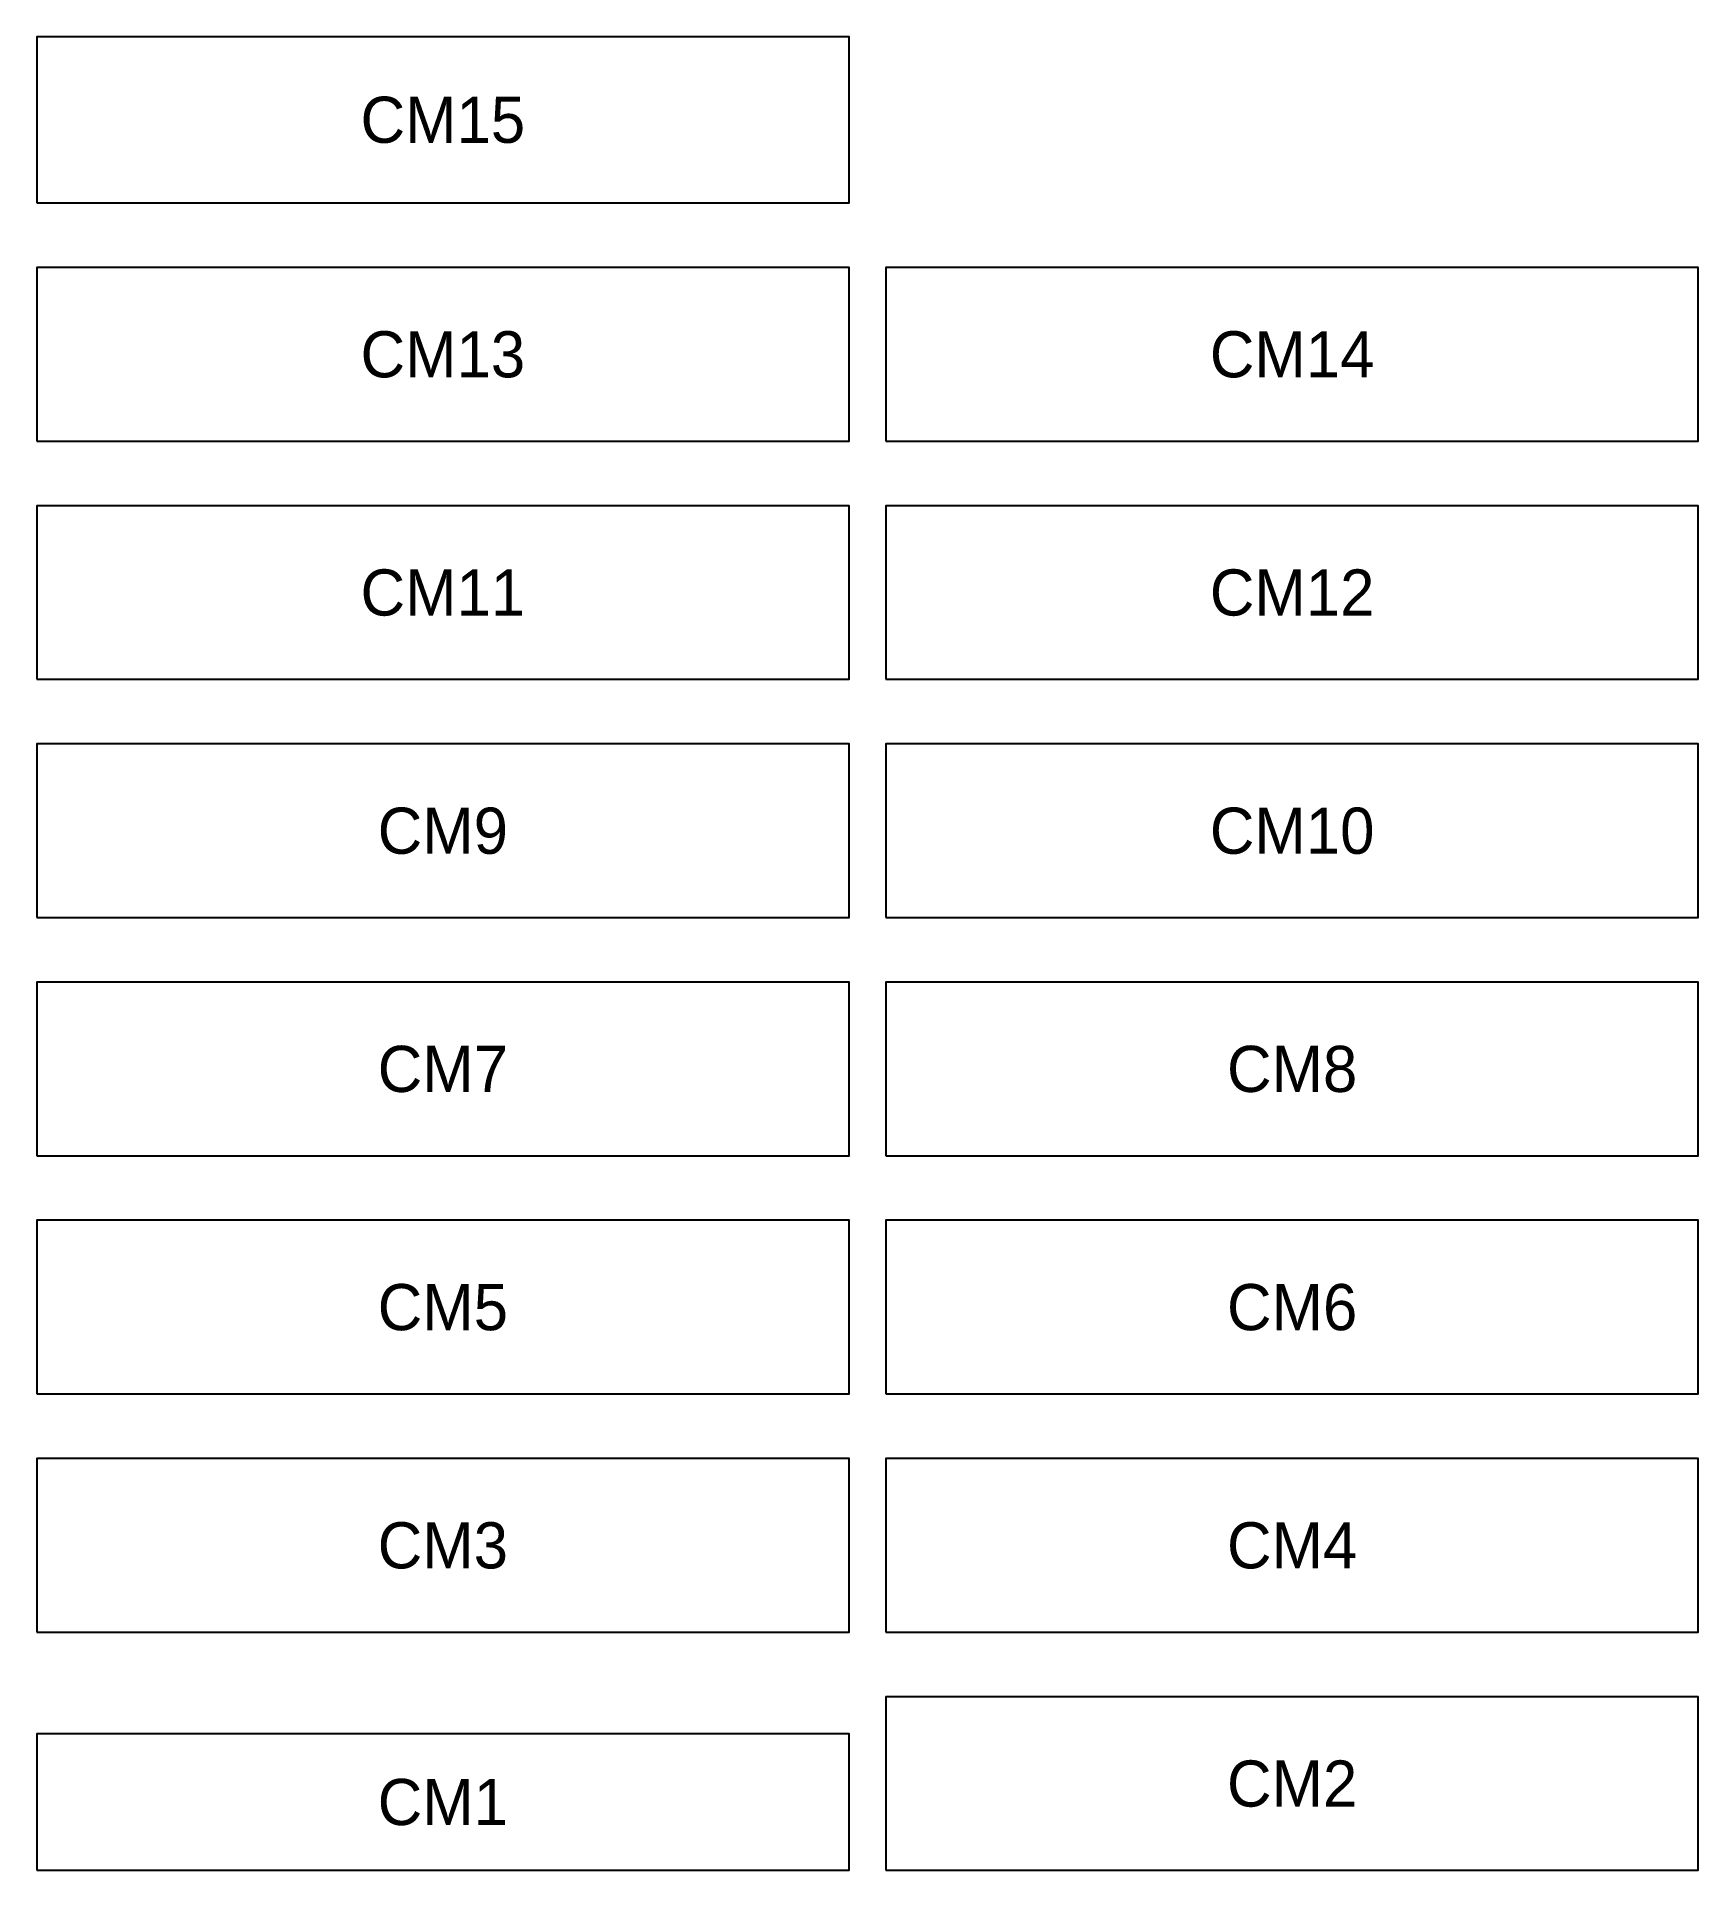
# Model space of a CAD drawing. Header units: millimetres. Extents: x 0 to 1800, y 0 to 1986.
import ezdxf
from ezdxf.enums import TextEntityAlignment as Align

# ---------------------------------------------------------------- set-up
doc = ezdxf.new("R2010")
doc.units = ezdxf.units.MM
doc.layers.add('DECOUPE', color=7, linetype='CONTINUOUS')
doc.layers.add('TEXTE', color=3, linetype='CONTINUOUS')

msp = doc.modelspace()

# ---------------------------------------------------------------- linework, layer by layer
at = {"layer": 'DECOUPE'}
for points in [[(0, 1806), (880, 1806), (880, 1986), (0, 1986)], [(0, 1548), (880, 1548), (880, 1736), (0, 1736)], [(920, 1548), (1800, 1548), (1800, 1736), (920, 1736)], [(0, 1290), (880, 1290), (880, 1478), (0, 1478)], [(920, 1290), (1800, 1290), (1800, 1478), (920, 1478)], [(0, 1032), (880, 1032), (880, 1220), (0, 1220)], [(920, 1032), (1800, 1032), (1800, 1220), (920, 1220)], [(0, 774), (880, 774), (880, 962), (0, 962)], [(920, 774), (1800, 774), (1800, 962), (920, 962)], [(0, 516), (880, 516), (880, 704), (0, 704)], [(920, 516), (1800, 516), (1800, 704), (920, 704)], [(0, 258), (880, 258), (880, 446), (0, 446)], [(920, 258), (1800, 258), (1800, 446), (920, 446)], [(920, 0), (1800, 0), (1800, 188), (920, 188)], [(0, 0), (880, 0), (880, 148), (0, 148)]]:
    msp.add_lwpolyline(points, close=True, dxfattribs=at)

# ---------------------------------------------------------------- texts
at = {"layer": 'TEXTE'}
for s, p in [('CM15', (440, 1896)), ('CM13', (440, 1642)), ('CM14', (1360, 1642)), ('CM11', (440, 1384)), ('CM12', (1360, 1384)), ('CM9', (440, 1126)), ('CM10', (1360, 1126)), ('CM7', (440, 868)), ('CM8', (1360, 868)), ('CM5', (440, 610)), ('CM6', (1360, 610)), ('CM3', (440, 352)), ('CM4', (1360, 352)), ('CM2', (1360, 94)), ('CM1', (440, 74))]:
    msp.add_text(s, height=50, dxfattribs=at).set_placement(p, align=Align.MIDDLE_CENTER)

doc.saveas('drawing.dxf')
